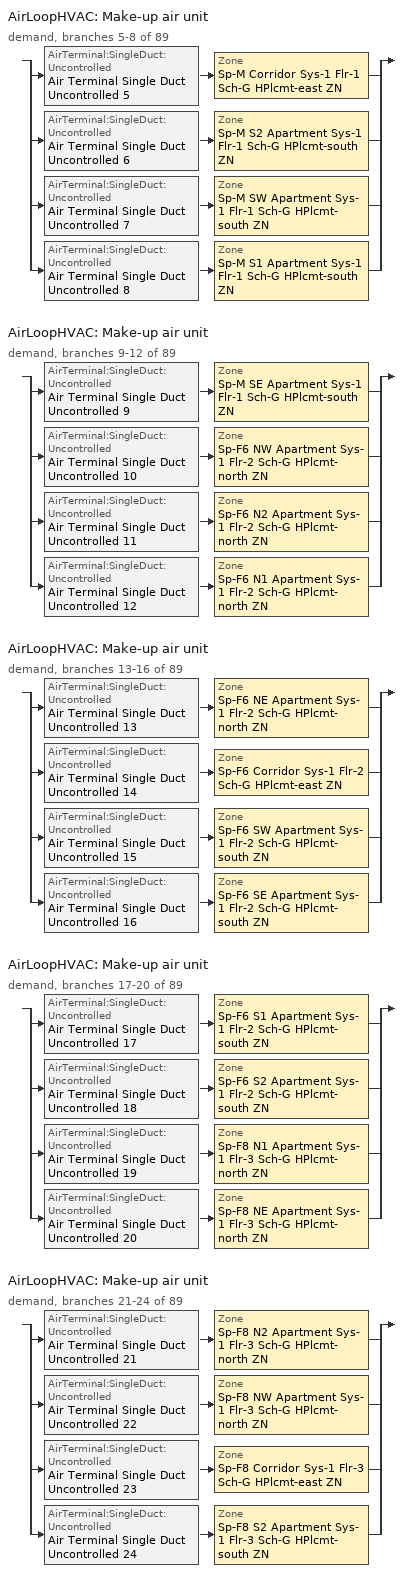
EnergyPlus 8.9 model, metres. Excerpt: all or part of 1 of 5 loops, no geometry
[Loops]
AirLoopHVAC 'Make-up air unit'
 demand, branches 5-8 of 89: split
  | AirTerminal:SingleDuct:Uncontrolled 'Air Terminal Single Duct Uncontrolled 5' > Zone 'Sp-M Corridor Sys-1 Flr-1 Sch-G HPlcmt-east ZN'
  | AirTerminal:SingleDuct:Uncontrolled 'Air Terminal Single Duct Uncontrolled 6' > Zone 'Sp-M S2 Apartment Sys-1 Flr-1 Sch-G HPlcmt-south ZN'
  | AirTerminal:SingleDuct:Uncontrolled 'Air Terminal Single Duct Uncontrolled 7' > Zone 'Sp-M SW Apartment Sys-1 Flr-1 Sch-G HPlcmt-south ZN'
  | AirTerminal:SingleDuct:Uncontrolled 'Air Terminal Single Duct Uncontrolled 8' > Zone 'Sp-M S1 Apartment Sys-1 Flr-1 Sch-G HPlcmt-south ZN'
AirLoopHVAC 'Make-up air unit'
 demand, branches 9-12 of 89: split
  | AirTerminal:SingleDuct:Uncontrolled 'Air Terminal Single Duct Uncontrolled 9' > Zone 'Sp-M SE Apartment Sys-1 Flr-1 Sch-G HPlcmt-south ZN'
  | AirTerminal:SingleDuct:Uncontrolled 'Air Terminal Single Duct Uncontrolled 10' > Zone 'Sp-F6 NW Apartment Sys-1 Flr-2 Sch-G HPlcmt-north ZN'
  | AirTerminal:SingleDuct:Uncontrolled 'Air Terminal Single Duct Uncontrolled 11' > Zone 'Sp-F6 N2 Apartment Sys-1 Flr-2 Sch-G HPlcmt-north ZN'
  | AirTerminal:SingleDuct:Uncontrolled 'Air Terminal Single Duct Uncontrolled 12' > Zone 'Sp-F6 N1 Apartment Sys-1 Flr-2 Sch-G HPlcmt-north ZN'
AirLoopHVAC 'Make-up air unit'
 demand, branches 13-16 of 89: split
  | AirTerminal:SingleDuct:Uncontrolled 'Air Terminal Single Duct Uncontrolled 13' > Zone 'Sp-F6 NE Apartment Sys-1 Flr-2 Sch-G HPlcmt-north ZN'
  | AirTerminal:SingleDuct:Uncontrolled 'Air Terminal Single Duct Uncontrolled 14' > Zone 'Sp-F6 Corridor Sys-1 Flr-2 Sch-G HPlcmt-east ZN'
  | AirTerminal:SingleDuct:Uncontrolled 'Air Terminal Single Duct Uncontrolled 15' > Zone 'Sp-F6 SW Apartment Sys-1 Flr-2 Sch-G HPlcmt-south ZN'
  | AirTerminal:SingleDuct:Uncontrolled 'Air Terminal Single Duct Uncontrolled 16' > Zone 'Sp-F6 SE Apartment Sys-1 Flr-2 Sch-G HPlcmt-south ZN'
AirLoopHVAC 'Make-up air unit'
 demand, branches 17-20 of 89: split
  | AirTerminal:SingleDuct:Uncontrolled 'Air Terminal Single Duct Uncontrolled 17' > Zone 'Sp-F6 S1 Apartment Sys-1 Flr-2 Sch-G HPlcmt-south ZN'
  | AirTerminal:SingleDuct:Uncontrolled 'Air Terminal Single Duct Uncontrolled 18' > Zone 'Sp-F6 S2 Apartment Sys-1 Flr-2 Sch-G HPlcmt-south ZN'
  | AirTerminal:SingleDuct:Uncontrolled 'Air Terminal Single Duct Uncontrolled 19' > Zone 'Sp-F8 N1 Apartment Sys-1 Flr-3 Sch-G HPlcmt-north ZN'
  | AirTerminal:SingleDuct:Uncontrolled 'Air Terminal Single Duct Uncontrolled 20' > Zone 'Sp-F8 NE Apartment Sys-1 Flr-3 Sch-G HPlcmt-north ZN'
AirLoopHVAC 'Make-up air unit'
 demand, branches 21-24 of 89: split
  | AirTerminal:SingleDuct:Uncontrolled 'Air Terminal Single Duct Uncontrolled 21' > Zone 'Sp-F8 N2 Apartment Sys-1 Flr-3 Sch-G HPlcmt-north ZN'
  | AirTerminal:SingleDuct:Uncontrolled 'Air Terminal Single Duct Uncontrolled 22' > Zone 'Sp-F8 NW Apartment Sys-1 Flr-3 Sch-G HPlcmt-north ZN'
  | AirTerminal:SingleDuct:Uncontrolled 'Air Terminal Single Duct Uncontrolled 23' > Zone 'Sp-F8 Corridor Sys-1 Flr-3 Sch-G HPlcmt-east ZN'
  | AirTerminal:SingleDuct:Uncontrolled 'Air Terminal Single Duct Uncontrolled 24' > Zone 'Sp-F8 S2 Apartment Sys-1 Flr-3 Sch-G HPlcmt-south ZN'
[ZoneControl:Thermostat] Control Object Type 1=ThermostatSetpoint:DualSetpoint
Name | Zone or ZoneList | Control Type Schedule | Control Name 1
Sp-F6 Corridor Sys-1 Flr-2 Sch-G HPlcmt-east ZN Thermostat | Sp-F6 Corridor Sys-1 Flr-2 Sch-G HPlcmt-east ZN | Sp-F6 Corridor Sys-1 Flr-2 Sch-G HPlcmt-east ZN Thermostat Schedule | Space Function Corr. < 2.4m wide-sch-G Thermostat 12
Sp-F6 N1 Apartment Sys-1 Flr-2 Sch-G HPlcmt-north ZN Thermostat | Sp-F6 N1 Apartment Sys-1 Flr-2 Sch-G HPlcmt-north ZN | Sp-F6 N1 Apartment Sys-1 Flr-2 Sch-G HPlcmt-north ZN Thermostat Schedule | Space Function Dwelling Unit(s) Thermostat 90
Sp-F6 N2 Apartment Sys-1 Flr-2 Sch-G HPlcmt-north ZN Thermostat | Sp-F6 N2 Apartment Sys-1 Flr-2 Sch-G HPlcmt-north ZN | Sp-F6 N2 Apartment Sys-1 Flr-2 Sch-G HPlcmt-north ZN Thermostat Schedule | Space Function Dwelling Unit(s) Thermostat 89
Sp-F6 NE Apartment Sys-1 Flr-2 Sch-G HPlcmt-north ZN Thermostat | Sp-F6 NE Apartment Sys-1 Flr-2 Sch-G HPlcmt-north ZN | Sp-F6 NE Apartment Sys-1 Flr-2 Sch-G HPlcmt-north ZN Thermostat Schedule | Space Function Dwelling Unit(s) Thermostat 91
Sp-F6 NW Apartment Sys-1 Flr-2 Sch-G HPlcmt-north ZN Thermostat | Sp-F6 NW Apartment Sys-1 Flr-2 Sch-G HPlcmt-north ZN | Sp-F6 NW Apartment Sys-1 Flr-2 Sch-G HPlcmt-north ZN Thermostat Schedule | Space Function Dwelling Unit(s) Thermostat 88
Sp-F6 S1 Apartment Sys-1 Flr-2 Sch-G HPlcmt-south ZN Thermostat | Sp-F6 S1 Apartment Sys-1 Flr-2 Sch-G HPlcmt-south ZN | Sp-F6 S1 Apartment Sys-1 Flr-2 Sch-G HPlcmt-south ZN Thermostat Schedule | Space Function Dwelling Unit(s) Thermostat 94
Sp-F6 S2 Apartment Sys-1 Flr-2 Sch-G HPlcmt-south ZN Thermostat | Sp-F6 S2 Apartment Sys-1 Flr-2 Sch-G HPlcmt-south ZN | Sp-F6 S2 Apartment Sys-1 Flr-2 Sch-G HPlcmt-south ZN Thermostat Schedule | Space Function Dwelling Unit(s) Thermostat 95
Sp-F6 SE Apartment Sys-1 Flr-2 Sch-G HPlcmt-south ZN Thermostat | Sp-F6 SE Apartment Sys-1 Flr-2 Sch-G HPlcmt-south ZN | Sp-F6 SE Apartment Sys-1 Flr-2 Sch-G HPlcmt-south ZN Thermostat Schedule | Space Function Dwelling Unit(s) Thermostat 93
Sp-F6 SW Apartment Sys-1 Flr-2 Sch-G HPlcmt-south ZN Thermostat | Sp-F6 SW Apartment Sys-1 Flr-2 Sch-G HPlcmt-south ZN | Sp-F6 SW Apartment Sys-1 Flr-2 Sch-G HPlcmt-south ZN Thermostat Schedule | Space Function Dwelling Unit(s) Thermostat 92
Sp-F8 Corridor Sys-1 Flr-3 Sch-G HPlcmt-east ZN Thermostat | Sp-F8 Corridor Sys-1 Flr-3 Sch-G HPlcmt-east ZN | Sp-F8 Corridor Sys-1 Flr-3 Sch-G HPlcmt-east ZN Thermostat Schedule | Space Function Corr. < 2.4m wide-sch-G Thermostat 13
Sp-F8 N1 Apartment Sys-1 Flr-3 Sch-G HPlcmt-north ZN Thermostat | Sp-F8 N1 Apartment Sys-1 Flr-3 Sch-G HPlcmt-north ZN | Sp-F8 N1 Apartment Sys-1 Flr-3 Sch-G HPlcmt-north ZN Thermostat Schedule | Space Function Dwelling Unit(s) Thermostat 96
Sp-F8 N2 Apartment Sys-1 Flr-3 Sch-G HPlcmt-north ZN Thermostat | Sp-F8 N2 Apartment Sys-1 Flr-3 Sch-G HPlcmt-north ZN | Sp-F8 N2 Apartment Sys-1 Flr-3 Sch-G HPlcmt-north ZN Thermostat Schedule | Space Function Dwelling Unit(s) Thermostat 98
Sp-F8 NE Apartment Sys-1 Flr-3 Sch-G HPlcmt-north ZN Thermostat | Sp-F8 NE Apartment Sys-1 Flr-3 Sch-G HPlcmt-north ZN | Sp-F8 NE Apartment Sys-1 Flr-3 Sch-G HPlcmt-north ZN Thermostat Schedule | Space Function Dwelling Unit(s) Thermostat 97
Sp-F8 NW Apartment Sys-1 Flr-3 Sch-G HPlcmt-north ZN Thermostat | Sp-F8 NW Apartment Sys-1 Flr-3 Sch-G HPlcmt-north ZN | Sp-F8 NW Apartment Sys-1 Flr-3 Sch-G HPlcmt-north ZN Thermostat Schedule | Space Function Dwelling Unit(s) Thermostat 99
Sp-F8 S2 Apartment Sys-1 Flr-3 Sch-G HPlcmt-south ZN Thermostat | Sp-F8 S2 Apartment Sys-1 Flr-3 Sch-G HPlcmt-south ZN | Sp-F8 S2 Apartment Sys-1 Flr-3 Sch-G HPlcmt-south ZN Thermostat Schedule | Space Function Dwelling Unit(s) Thermostat 100
Sp-M Corridor Sys-1 Flr-1 Sch-G HPlcmt-east ZN Thermostat | Sp-M Corridor Sys-1 Flr-1 Sch-G HPlcmt-east ZN | Sp-M Corridor Sys-1 Flr-1 Sch-G HPlcmt-east ZN Thermostat Schedule | Space Function Corr. < 2.4m wide-sch-G Thermostat 11
Sp-M S1 Apartment Sys-1 Flr-1 Sch-G HPlcmt-south ZN Thermostat | Sp-M S1 Apartment Sys-1 Flr-1 Sch-G HPlcmt-south ZN | Sp-M S1 Apartment Sys-1 Flr-1 Sch-G HPlcmt-south ZN Thermostat Schedule | Space Function Dwelling Unit(s) Thermostat 86
Sp-M S2 Apartment Sys-1 Flr-1 Sch-G HPlcmt-south ZN Thermostat | Sp-M S2 Apartment Sys-1 Flr-1 Sch-G HPlcmt-south ZN | Sp-M S2 Apartment Sys-1 Flr-1 Sch-G HPlcmt-south ZN Thermostat Schedule | Space Function Dwelling Unit(s) Thermostat 84
Sp-M SE Apartment Sys-1 Flr-1 Sch-G HPlcmt-south ZN Thermostat | Sp-M SE Apartment Sys-1 Flr-1 Sch-G HPlcmt-south ZN | Sp-M SE Apartment Sys-1 Flr-1 Sch-G HPlcmt-south ZN Thermostat Schedule | Space Function Dwelling Unit(s) Thermostat 87
Sp-M SW Apartment Sys-1 Flr-1 Sch-G HPlcmt-south ZN Thermostat | Sp-M SW Apartment Sys-1 Flr-1 Sch-G HPlcmt-south ZN | Sp-M SW Apartment Sys-1 Flr-1 Sch-G HPlcmt-south ZN Thermostat Schedule | Space Function Dwelling Unit(s) Thermostat 85
[ThermostatSetpoint:DualSetpoint] Heating Setpoint Temperature Schedule=NECB-G-Thermostat Setpoint-Heating; Cooling Setpoint Temperature Schedule=NECB-G-Thermostat Setpoint-Cooling
Space Function Corr. < 2.4m wide-sch-G Thermostat 12; Space Function Dwelling Unit(s) Thermostat 90; Space Function Dwelling Unit(s) Thermostat 89; Space Function Dwelling Unit(s) Thermostat 91; Space Function Dwelling Unit(s) Thermostat 88; Space Function Dwelling Unit(s) Thermostat 94; Space Function Dwelling Unit(s) Thermostat 95; Space Function Dwelling Unit(s) Thermostat 93; Space Function Dwelling Unit(s) Thermostat 92; Space Function Corr. < 2.4m wide-sch-G Thermostat 13; Space Function Dwelling Unit(s) Thermostat 96; Space Function Dwelling Unit(s) Thermostat 98; Space Function Dwelling Unit(s) Thermostat 97; Space Function Dwelling Unit(s) Thermostat 99; Space Function Dwelling Unit(s) Thermostat 100; Space Function Corr. < 2.4m wide-sch-G Thermostat 11; Space Function Dwelling Unit(s) Thermostat 86; Space Function Dwelling Unit(s) Thermostat 84; Space Function Dwelling Unit(s) Thermostat 87; Space Function Dwelling Unit(s) Thermostat 85
[ZoneHVAC:PackagedTerminalAirConditioner] Availability Schedule=Always On Discrete; Cooling Supply Air Flow Rate {m3/s}=Autosize; Heating Supply Air Flow Rate {m3/s}=Autosize; No Load Supply Air Flow Rate {m3/s}=Autosize; Cooling Outdoor Air Flow Rate {m3/s}=Autosize; Heating Outdoor Air Flow Rate {m3/s}=Autosize; No Load Outdoor Air Flow Rate {m3/s}=Autosize; Fan Placement=DrawThrough
Name | Supply Air Fan | Heating Coil | Cooling Coil
Sp-F6 Corridor Sys-1 Flr-2 Sch-G HPlcmt-east ZN PTAC | Fan Constant Volume 15 | Coil Heating Electric 15 | Coil Cooling DX Single Speed 15 6kBtu/hr 11.0EER
Sp-F6 N1 Apartment Sys-1 Flr-2 Sch-G HPlcmt-north ZN PTAC | Fan Constant Volume 13 | Coil Heating Electric 13 | Coil Cooling DX Single Speed 13 6kBtu/hr 11.0EER
Sp-F6 N2 Apartment Sys-1 Flr-2 Sch-G HPlcmt-north ZN PTAC | Fan Constant Volume 12 | Coil Heating Electric 12 | Coil Cooling DX Single Speed 12 6kBtu/hr 11.0EER
Sp-F6 NE Apartment Sys-1 Flr-2 Sch-G HPlcmt-north ZN PTAC | Fan Constant Volume 14 | Coil Heating Electric 14 | Coil Cooling DX Single Speed 14 9kBtu/hr 10.5EER
Sp-F6 NW Apartment Sys-1 Flr-2 Sch-G HPlcmt-north ZN PTAC | Fan Constant Volume 11 | Coil Heating Electric 11 | Coil Cooling DX Single Speed 11 11kBtu/hr 10.3EER
Sp-F6 S1 Apartment Sys-1 Flr-2 Sch-G HPlcmt-south ZN PTAC | Fan Constant Volume 18 | Coil Heating Electric 18 | Coil Cooling DX Single Speed 18 8kBtu/hr 10.9EER
Sp-F6 S2 Apartment Sys-1 Flr-2 Sch-G HPlcmt-south ZN PTAC | Fan Constant Volume 19 | Coil Heating Electric 19 | Coil Cooling DX Single Speed 19 8kBtu/hr 10.9EER
Sp-F6 SE Apartment Sys-1 Flr-2 Sch-G HPlcmt-south ZN PTAC | Fan Constant Volume 17 | Coil Heating Electric 17 | Coil Cooling DX Single Speed 17 10kBtu/hr 10.4EER
Sp-F6 SW Apartment Sys-1 Flr-2 Sch-G HPlcmt-south ZN PTAC | Fan Constant Volume 16 | Coil Heating Electric 16 | Coil Cooling DX Single Speed 16 12kBtu/hr 10.0EER
Sp-F8 Corridor Sys-1 Flr-3 Sch-G HPlcmt-east ZN PTAC | Fan Constant Volume 24 | Coil Heating Electric 24 | Coil Cooling DX Single Speed 24 6kBtu/hr 11.0EER
Sp-F8 N1 Apartment Sys-1 Flr-3 Sch-G HPlcmt-north ZN PTAC | Fan Constant Volume 20 | Coil Heating Electric 20 | Coil Cooling DX Single Speed 20 6kBtu/hr 11.0EER
Sp-F8 N2 Apartment Sys-1 Flr-3 Sch-G HPlcmt-north ZN PTAC | Fan Constant Volume 22 | Coil Heating Electric 22 | Coil Cooling DX Single Speed 22 6kBtu/hr 11.0EER
Sp-F8 NE Apartment Sys-1 Flr-3 Sch-G HPlcmt-north ZN PTAC | Fan Constant Volume 21 | Coil Heating Electric 21 | Coil Cooling DX Single Speed 21 9kBtu/hr 10.5EER
Sp-F8 NW Apartment Sys-1 Flr-3 Sch-G HPlcmt-north ZN PTAC | Fan Constant Volume 23 | Coil Heating Electric 23 | Coil Cooling DX Single Speed 23 11kBtu/hr 10.2EER
Sp-F8 S2 Apartment Sys-1 Flr-3 Sch-G HPlcmt-south ZN PTAC | Fan Constant Volume 25 | Coil Heating Electric 25 | Coil Cooling DX Single Speed 25 8kBtu/hr 10.9EER
Sp-M Corridor Sys-1 Flr-1 Sch-G HPlcmt-east ZN PTAC | Fan Constant Volume 6 | Coil Heating Electric 6 | Coil Cooling DX Single Speed 6 6kBtu/hr 11.0EER
Sp-M S1 Apartment Sys-1 Flr-1 Sch-G HPlcmt-south ZN PTAC | Fan Constant Volume 9 | Coil Heating Electric 9 | Coil Cooling DX Single Speed 9 8kBtu/hr 10.9EER
Sp-M S2 Apartment Sys-1 Flr-1 Sch-G HPlcmt-south ZN PTAC | Fan Constant Volume 7 | Coil Heating Electric 7 | Coil Cooling DX Single Speed 7 8kBtu/hr 10.9EER
Sp-M SE Apartment Sys-1 Flr-1 Sch-G HPlcmt-south ZN PTAC | Fan Constant Volume 10 | Coil Heating Electric 10 | Coil Cooling DX Single Speed 10 10kBtu/hr 10.4EER
Sp-M SW Apartment Sys-1 Flr-1 Sch-G HPlcmt-south ZN PTAC | Fan Constant Volume 8 | Coil Heating Electric 8 | Coil Cooling DX Single Speed 8 12kBtu/hr 10.0EER
[Fan:ConstantVolume] Availability Schedule=Always On Discrete; Fan Total Efficiency=0.39975; Pressure Rise {Pa}=640; Maximum Flow Rate {m3/s}=AutoSize; Motor Efficiency=0.615; Motor In Airstream Fraction=1
Fan Constant Volume 15; Fan Constant Volume 13; Fan Constant Volume 12; Fan Constant Volume 14; Fan Constant Volume 11; Fan Constant Volume 18; Fan Constant Volume 19; Fan Constant Volume 17; Fan Constant Volume 16; Fan Constant Volume 24; Fan Constant Volume 20; Fan Constant Volume 22; Fan Constant Volume 21; Fan Constant Volume 23; Fan Constant Volume 25; Fan Constant Volume 6; Fan Constant Volume 9; Fan Constant Volume 7; Fan Constant Volume 10; Fan Constant Volume 8
[Coil:Heating:Electric] Availability Schedule=ON_OFF_ALWAYS_OFF; Efficiency=1; Nominal Capacity {W}=Autosize
Coil Heating Electric 15; Coil Heating Electric 13; Coil Heating Electric 12; Coil Heating Electric 14; Coil Heating Electric 11; Coil Heating Electric 18; Coil Heating Electric 19; Coil Heating Electric 17; Coil Heating Electric 16; Coil Heating Electric 24; Coil Heating Electric 20; Coil Heating Electric 22; Coil Heating Electric 21; Coil Heating Electric 23; Coil Heating Electric 25; Coil Heating Electric 6; Coil Heating Electric 9; Coil Heating Electric 7; Coil Heating Electric 10; Coil Heating Electric 8
[Coil:Cooling:DX:SingleSpeed] Availability Schedule=Always On Discrete; Gross Rated Total Cooling Capacity {W}=Autosize; Gross Rated Sensible Heat Ratio=Autosize; Rated Air Flow Rate {m3/s}=Autosize; Rated Evaporator Fan Power Per Volume Flow Rate {W/(m3/s)}=773.3; Condenser Type=AirCooled; Evaporative Condenser Effectiveness=0; Evaporative Condenser Air Flow Rate {m3/s}=Autosize; Evaporative Condenser Pump Rated Power Consumption {W}=Autosize; Crankcase Heater Capacity {W}=0; Maximum Outdoor Dry-Bulb Temperature for Crankcase Heater Operation {C}=0; Basin Heater Capacity {W/K}=0; Basin Heater Setpoint Temperature {C}=10
Name | Gross Rated Cooling COP {W/W} | Total Cooling Capacity Function of Temperature Curve | Total Cooling Capacity Function of Flow Fraction Curve | Energy Input Ratio Function of Temperature Curve | Energy Input Ratio Function of Flow Fraction Curve | Part Load Fraction Correlation Curve
Coil Cooling DX Single Speed 15 6kBtu/hr 11.0EER | 3.72591 | DXCOOL-NECB2011-REF-CAPFT 6 | DXCOOL-NECB2011-REF-CAPFFLOW 6 | DXCOOL-NECB2011-REF-COOLEIRFT 6 | DXCOOL-NECB2011-REF-COOLEIRFFLOW 6 | DXCOOL-NECB2011-REF-COOLPLFFPLR 6
Coil Cooling DX Single Speed 13 6kBtu/hr 11.0EER | 3.726 | DXCOOL-NECB2011-REF-CAPFT 4 | DXCOOL-NECB2011-REF-CAPFFLOW 4 | DXCOOL-NECB2011-REF-COOLEIRFT 4 | DXCOOL-NECB2011-REF-COOLEIRFFLOW 4 | DXCOOL-NECB2011-REF-COOLPLFFPLR 4
Coil Cooling DX Single Speed 12 6kBtu/hr 11.0EER | 3.72602 | DXCOOL-NECB2011-REF-CAPFT 3 | DXCOOL-NECB2011-REF-CAPFFLOW 3 | DXCOOL-NECB2011-REF-COOLEIRFT 3 | DXCOOL-NECB2011-REF-COOLEIRFFLOW 3 | DXCOOL-NECB2011-REF-COOLPLFFPLR 3
Coil Cooling DX Single Speed 14 9kBtu/hr 10.5EER | 3.55524 | DXCOOL-NECB2011-REF-CAPFT 5 | DXCOOL-NECB2011-REF-CAPFFLOW 5 | DXCOOL-NECB2011-REF-COOLEIRFT 5 | DXCOOL-NECB2011-REF-COOLEIRFFLOW 5 | DXCOOL-NECB2011-REF-COOLPLFFPLR 5
Coil Cooling DX Single Speed 11 11kBtu/hr 10.3EER | 3.47584 | DXCOOL-NECB2011-REF-CAPFT 2 | DXCOOL-NECB2011-REF-CAPFFLOW 2 | DXCOOL-NECB2011-REF-COOLEIRFT 2 | DXCOOL-NECB2011-REF-COOLEIRFFLOW 2 | DXCOOL-NECB2011-REF-COOLPLFFPLR 2
Coil Cooling DX Single Speed 18 8kBtu/hr 10.9EER | 3.6823 | DXCOOL-NECB2011-REF-CAPFT 9 | DXCOOL-NECB2011-REF-CAPFFLOW 9 | DXCOOL-NECB2011-REF-COOLEIRFT 9 | DXCOOL-NECB2011-REF-COOLEIRFFLOW 9 | DXCOOL-NECB2011-REF-COOLPLFFPLR 9
Coil Cooling DX Single Speed 19 8kBtu/hr 10.9EER | 3.67756 | DXCOOL-NECB2011-REF-CAPFT 10 | DXCOOL-NECB2011-REF-CAPFFLOW 10 | DXCOOL-NECB2011-REF-COOLEIRFT 10 | DXCOOL-NECB2011-REF-COOLEIRFFLOW 10 | DXCOOL-NECB2011-REF-COOLPLFFPLR 10
Coil Cooling DX Single Speed 17 10kBtu/hr 10.4EER | 3.52256 | DXCOOL-NECB2011-REF-CAPFT 8 | DXCOOL-NECB2011-REF-CAPFFLOW 8 | DXCOOL-NECB2011-REF-COOLEIRFT 8 | DXCOOL-NECB2011-REF-COOLEIRFFLOW 8 | DXCOOL-NECB2011-REF-COOLPLFFPLR 8
Coil Cooling DX Single Speed 16 12kBtu/hr 10.0EER | 3.3885 | DXCOOL-NECB2011-REF-CAPFT 7 | DXCOOL-NECB2011-REF-CAPFFLOW 7 | DXCOOL-NECB2011-REF-COOLEIRFT 7 | DXCOOL-NECB2011-REF-COOLEIRFFLOW 7 | DXCOOL-NECB2011-REF-COOLPLFFPLR 7
Coil Cooling DX Single Speed 24 6kBtu/hr 11.0EER | 3.72592 | DXCOOL-NECB2011-REF-CAPFT 16 | DXCOOL-NECB2011-REF-CAPFFLOW 16 | DXCOOL-NECB2011-REF-COOLEIRFT 16 | DXCOOL-NECB2011-REF-COOLEIRFFLOW 16 | DXCOOL-NECB2011-REF-COOLPLFFPLR 16
Coil Cooling DX Single Speed 20 6kBtu/hr 11.0EER | 3.72619 | DXCOOL-NECB2011-REF-CAPFT 12 | DXCOOL-NECB2011-REF-CAPFFLOW 12 | DXCOOL-NECB2011-REF-COOLEIRFT 12 | DXCOOL-NECB2011-REF-COOLEIRFFLOW 12 | DXCOOL-NECB2011-REF-COOLPLFFPLR 12
Coil Cooling DX Single Speed 22 6kBtu/hr 11.0EER | 3.72621 | DXCOOL-NECB2011-REF-CAPFT 14 | DXCOOL-NECB2011-REF-CAPFFLOW 14 | DXCOOL-NECB2011-REF-COOLEIRFT 14 | DXCOOL-NECB2011-REF-COOLEIRFFLOW 14 | DXCOOL-NECB2011-REF-COOLPLFFPLR 14
Coil Cooling DX Single Speed 21 9kBtu/hr 10.5EER | 3.55638 | DXCOOL-NECB2011-REF-CAPFT 13 | DXCOOL-NECB2011-REF-CAPFFLOW 13 | DXCOOL-NECB2011-REF-COOLEIRFT 13 | DXCOOL-NECB2011-REF-COOLEIRFFLOW 13 | DXCOOL-NECB2011-REF-COOLPLFFPLR 13
Coil Cooling DX Single Speed 23 11kBtu/hr 10.2EER | 3.47232 | DXCOOL-NECB2011-REF-CAPFT 15 | DXCOOL-NECB2011-REF-CAPFFLOW 15 | DXCOOL-NECB2011-REF-COOLEIRFT 15 | DXCOOL-NECB2011-REF-COOLEIRFFLOW 15 | DXCOOL-NECB2011-REF-COOLPLFFPLR 15
Coil Cooling DX Single Speed 25 8kBtu/hr 10.9EER | 3.67578 | DXCOOL-NECB2011-REF-CAPFT 17 | DXCOOL-NECB2011-REF-CAPFFLOW 17 | DXCOOL-NECB2011-REF-COOLEIRFT 17 | DXCOOL-NECB2011-REF-COOLEIRFFLOW 17 | DXCOOL-NECB2011-REF-COOLPLFFPLR 17
Coil Cooling DX Single Speed 6 6kBtu/hr 11.0EER | 3.7259 | DXCOOL-NECB2011-REF-CAPFT 55 | DXCOOL-NECB2011-REF-CAPFFLOW 55 | DXCOOL-NECB2011-REF-COOLEIRFT 55 | DXCOOL-NECB2011-REF-COOLEIRFFLOW 55 | DXCOOL-NECB2011-REF-COOLPLFFPLR 55
Coil Cooling DX Single Speed 9 8kBtu/hr 10.9EER | 3.6835 | DXCOOL-NECB2011-REF-CAPFT 88 | DXCOOL-NECB2011-REF-CAPFFLOW 88 | DXCOOL-NECB2011-REF-COOLEIRFT 88 | DXCOOL-NECB2011-REF-COOLEIRFFLOW 88 | DXCOOL-NECB2011-REF-COOLPLFFPLR 88
Coil Cooling DX Single Speed 7 8kBtu/hr 10.9EER | 3.67876 | DXCOOL-NECB2011-REF-CAPFT 66 | DXCOOL-NECB2011-REF-CAPFFLOW 66 | DXCOOL-NECB2011-REF-COOLEIRFT 66 | DXCOOL-NECB2011-REF-COOLEIRFFLOW 66 | DXCOOL-NECB2011-REF-COOLPLFFPLR 66
Coil Cooling DX Single Speed 10 10kBtu/hr 10.4EER | 3.52208 | DXCOOL-NECB2011-REF-CAPFT 1 | DXCOOL-NECB2011-REF-CAPFFLOW 1 | DXCOOL-NECB2011-REF-COOLEIRFT 1 | DXCOOL-NECB2011-REF-COOLEIRFFLOW 1 | DXCOOL-NECB2011-REF-COOLPLFFPLR 1
Coil Cooling DX Single Speed 8 12kBtu/hr 10.0EER | 3.39039 | DXCOOL-NECB2011-REF-CAPFT 77 | DXCOOL-NECB2011-REF-CAPFFLOW 77 | DXCOOL-NECB2011-REF-COOLEIRFT 77 | DXCOOL-NECB2011-REF-COOLEIRFFLOW 77 | DXCOOL-NECB2011-REF-COOLPLFFPLR 77
[ZoneHVAC:Baseboard:Convective:Electric] Availability Schedule=Always On Discrete; Heating Design Capacity {W}=Autosize; Efficiency=1
Zone HVAC Baseboard Convective Electric 14; Zone HVAC Baseboard Convective Electric 12; Zone HVAC Baseboard Convective Electric 11; Zone HVAC Baseboard Convective Electric 13; Zone HVAC Baseboard Convective Electric 10; Zone HVAC Baseboard Convective Electric 17; Zone HVAC Baseboard Convective Electric 18; Zone HVAC Baseboard Convective Electric 16; Zone HVAC Baseboard Convective Electric 15; Zone HVAC Baseboard Convective Electric 23; Zone HVAC Baseboard Convective Electric 19; Zone HVAC Baseboard Convective Electric 21; Zone HVAC Baseboard Convective Electric 20; Zone HVAC Baseboard Convective Electric 22; Zone HVAC Baseboard Convective Electric 24; Zone HVAC Baseboard Convective Electric 5; Zone HVAC Baseboard Convective Electric 8; Zone HVAC Baseboard Convective Electric 6; Zone HVAC Baseboard Convective Electric 9; Zone HVAC Baseboard Convective Electric 7
[AirTerminal:SingleDuct:Uncontrolled] Availability Schedule=Always On Discrete; Maximum Air Flow Rate {m3/s}=AutoSize
Air Terminal Single Duct Uncontrolled 14; Air Terminal Single Duct Uncontrolled 12; Air Terminal Single Duct Uncontrolled 11; Air Terminal Single Duct Uncontrolled 13; Air Terminal Single Duct Uncontrolled 10; Air Terminal Single Duct Uncontrolled 17; Air Terminal Single Duct Uncontrolled 18; Air Terminal Single Duct Uncontrolled 16; Air Terminal Single Duct Uncontrolled 15; Air Terminal Single Duct Uncontrolled 23; Air Terminal Single Duct Uncontrolled 19; Air Terminal Single Duct Uncontrolled 21; Air Terminal Single Duct Uncontrolled 20; Air Terminal Single Duct Uncontrolled 22; Air Terminal Single Duct Uncontrolled 24; Air Terminal Single Duct Uncontrolled 5; Air Terminal Single Duct Uncontrolled 8; Air Terminal Single Duct Uncontrolled 6; Air Terminal Single Duct Uncontrolled 9; Air Terminal Single Duct Uncontrolled 7
[Zone equipment]
Sp-F6 Corridor Sys-1 Flr-2 Sch-G HPlcmt-east ZN: Sp-F6 Corridor Sys-1 Flr-2 Sch-G HPlcmt-east ZN PTAC, Zone HVAC Baseboard Convective Electric 14, Air Terminal Single Duct Uncontrolled 14
Sp-F6 N1 Apartment Sys-1 Flr-2 Sch-G HPlcmt-north ZN: Sp-F6 N1 Apartment Sys-1 Flr-2 Sch-G HPlcmt-north ZN PTAC, Zone HVAC Baseboard Convective Electric 12, Air Terminal Single Duct Uncontrolled 12
Sp-F6 N2 Apartment Sys-1 Flr-2 Sch-G HPlcmt-north ZN: Sp-F6 N2 Apartment Sys-1 Flr-2 Sch-G HPlcmt-north ZN PTAC, Zone HVAC Baseboard Convective Electric 11, Air Terminal Single Duct Uncontrolled 11
Sp-F6 NE Apartment Sys-1 Flr-2 Sch-G HPlcmt-north ZN: Sp-F6 NE Apartment Sys-1 Flr-2 Sch-G HPlcmt-north ZN PTAC, Zone HVAC Baseboard Convective Electric 13, Air Terminal Single Duct Uncontrolled 13
Sp-F6 NW Apartment Sys-1 Flr-2 Sch-G HPlcmt-north ZN: Sp-F6 NW Apartment Sys-1 Flr-2 Sch-G HPlcmt-north ZN PTAC, Zone HVAC Baseboard Convective Electric 10, Air Terminal Single Duct Uncontrolled 10
Sp-F6 S1 Apartment Sys-1 Flr-2 Sch-G HPlcmt-south ZN: Sp-F6 S1 Apartment Sys-1 Flr-2 Sch-G HPlcmt-south ZN PTAC, Zone HVAC Baseboard Convective Electric 17, Air Terminal Single Duct Uncontrolled 17
Sp-F6 S2 Apartment Sys-1 Flr-2 Sch-G HPlcmt-south ZN: Sp-F6 S2 Apartment Sys-1 Flr-2 Sch-G HPlcmt-south ZN PTAC, Zone HVAC Baseboard Convective Electric 18, Air Terminal Single Duct Uncontrolled 18
Sp-F6 SE Apartment Sys-1 Flr-2 Sch-G HPlcmt-south ZN: Sp-F6 SE Apartment Sys-1 Flr-2 Sch-G HPlcmt-south ZN PTAC, Zone HVAC Baseboard Convective Electric 16, Air Terminal Single Duct Uncontrolled 16
Sp-F6 SW Apartment Sys-1 Flr-2 Sch-G HPlcmt-south ZN: Sp-F6 SW Apartment Sys-1 Flr-2 Sch-G HPlcmt-south ZN PTAC, Zone HVAC Baseboard Convective Electric 15, Air Terminal Single Duct Uncontrolled 15
Sp-F8 Corridor Sys-1 Flr-3 Sch-G HPlcmt-east ZN: Sp-F8 Corridor Sys-1 Flr-3 Sch-G HPlcmt-east ZN PTAC, Zone HVAC Baseboard Convective Electric 23, Air Terminal Single Duct Uncontrolled 23
Sp-F8 N1 Apartment Sys-1 Flr-3 Sch-G HPlcmt-north ZN: Sp-F8 N1 Apartment Sys-1 Flr-3 Sch-G HPlcmt-north ZN PTAC, Zone HVAC Baseboard Convective Electric 19, Air Terminal Single Duct Uncontrolled 19
Sp-F8 N2 Apartment Sys-1 Flr-3 Sch-G HPlcmt-north ZN: Sp-F8 N2 Apartment Sys-1 Flr-3 Sch-G HPlcmt-north ZN PTAC, Zone HVAC Baseboard Convective Electric 21, Air Terminal Single Duct Uncontrolled 21
Sp-F8 NE Apartment Sys-1 Flr-3 Sch-G HPlcmt-north ZN: Sp-F8 NE Apartment Sys-1 Flr-3 Sch-G HPlcmt-north ZN PTAC, Zone HVAC Baseboard Convective Electric 20, Air Terminal Single Duct Uncontrolled 20
Sp-F8 NW Apartment Sys-1 Flr-3 Sch-G HPlcmt-north ZN: Sp-F8 NW Apartment Sys-1 Flr-3 Sch-G HPlcmt-north ZN PTAC, Zone HVAC Baseboard Convective Electric 22, Air Terminal Single Duct Uncontrolled 22
Sp-F8 S2 Apartment Sys-1 Flr-3 Sch-G HPlcmt-south ZN: Sp-F8 S2 Apartment Sys-1 Flr-3 Sch-G HPlcmt-south ZN PTAC, Zone HVAC Baseboard Convective Electric 24, Air Terminal Single Duct Uncontrolled 24
Sp-M Corridor Sys-1 Flr-1 Sch-G HPlcmt-east ZN: Sp-M Corridor Sys-1 Flr-1 Sch-G HPlcmt-east ZN PTAC, Zone HVAC Baseboard Convective Electric 5, Air Terminal Single Duct Uncontrolled 5
Sp-M S1 Apartment Sys-1 Flr-1 Sch-G HPlcmt-south ZN: Sp-M S1 Apartment Sys-1 Flr-1 Sch-G HPlcmt-south ZN PTAC, Zone HVAC Baseboard Convective Electric 8, Air Terminal Single Duct Uncontrolled 8
Sp-M S2 Apartment Sys-1 Flr-1 Sch-G HPlcmt-south ZN: Sp-M S2 Apartment Sys-1 Flr-1 Sch-G HPlcmt-south ZN PTAC, Zone HVAC Baseboard Convective Electric 6, Air Terminal Single Duct Uncontrolled 6
Sp-M SE Apartment Sys-1 Flr-1 Sch-G HPlcmt-south ZN: Sp-M SE Apartment Sys-1 Flr-1 Sch-G HPlcmt-south ZN PTAC, Zone HVAC Baseboard Convective Electric 9, Air Terminal Single Duct Uncontrolled 9
Sp-M SW Apartment Sys-1 Flr-1 Sch-G HPlcmt-south ZN: Sp-M SW Apartment Sys-1 Flr-1 Sch-G HPlcmt-south ZN PTAC, Zone HVAC Baseboard Convective Electric 7, Air Terminal Single Duct Uncontrolled 7
[Sizing:Zone] Zone Cooling Design Supply Air Temperature Input Method=SupplyAirTemperature; Zone Cooling Design Supply Air Temperature {C}=13; Zone Cooling Design Supply Air Temperature Difference {deltaC}=11.11; Zone Heating Design Supply Air Temperature Input Method=SupplyAirTemperature; Zone Heating Design Supply Air Temperature {C}=43; Zone Heating Design Supply Air Temperature Difference {deltaC}=11.11; Zone Cooling Design Supply Air Humidity Ratio {kgWater/kgDryAir}=0.0085; Zone Heating Design Supply Air Humidity Ratio {kgWater/kgDryAir}=0.008; Zone Heating Sizing Factor=1.3; Zone Cooling Sizing Factor=1.1; Cooling Design Air Flow Method=DesignDay; Cooling Design Air Flow Rate {m3/s}=0; Cooling Minimum Air Flow per Zone Floor Area {m3/s-m2}=0.000762; Cooling Minimum Air Flow {m3/s}=0; Cooling Minimum Air Flow Fraction=0; Heating Design Air Flow Method=DesignDay; Heating Design Air Flow Rate {m3/s}=0; Heating Maximum Air Flow per Zone Floor Area {m3/s-m2}=0.002032; Heating Maximum Air Flow {m3/s}=0.141576; Heating Maximum Air Flow Fraction=0.3; Account for Dedicated Outdoor Air System=No
Name | Design Specification Outdoor Air Object | Design Specification Zone Air Distribution Object
Sp-F6 Corridor Sys-1 Flr-2 Sch-G HPlcmt-east ZN | Space Function Corr. < 2.4m wide-sch-G Ventilation | Sp-F6 Corridor Sys-1 Flr-2 Sch-G HPlcmt-east ZN Design Spec Zone Air Dist
Sp-F6 N1 Apartment Sys-1 Flr-2 Sch-G HPlcmt-north ZN | Space Function Dwelling Unit(s) Ventilation | Sp-F6 N1 Apartment Sys-1 Flr-2 Sch-G HPlcmt-north ZN Design Spec Zone Air Dist
Sp-F6 N2 Apartment Sys-1 Flr-2 Sch-G HPlcmt-north ZN | Space Function Dwelling Unit(s) Ventilation | Sp-F6 N2 Apartment Sys-1 Flr-2 Sch-G HPlcmt-north ZN Design Spec Zone Air Dist
Sp-F6 NE Apartment Sys-1 Flr-2 Sch-G HPlcmt-north ZN | Space Function Dwelling Unit(s) Ventilation | Sp-F6 NE Apartment Sys-1 Flr-2 Sch-G HPlcmt-north ZN Design Spec Zone Air Dist
Sp-F6 NW Apartment Sys-1 Flr-2 Sch-G HPlcmt-north ZN | Space Function Dwelling Unit(s) Ventilation | Sp-F6 NW Apartment Sys-1 Flr-2 Sch-G HPlcmt-north ZN Design Spec Zone Air Dist
Sp-F6 S1 Apartment Sys-1 Flr-2 Sch-G HPlcmt-south ZN | Space Function Dwelling Unit(s) Ventilation | Sp-F6 S1 Apartment Sys-1 Flr-2 Sch-G HPlcmt-south ZN Design Spec Zone Air Dist
Sp-F6 S2 Apartment Sys-1 Flr-2 Sch-G HPlcmt-south ZN | Space Function Dwelling Unit(s) Ventilation | Sp-F6 S2 Apartment Sys-1 Flr-2 Sch-G HPlcmt-south ZN Design Spec Zone Air Dist
Sp-F6 SE Apartment Sys-1 Flr-2 Sch-G HPlcmt-south ZN | Space Function Dwelling Unit(s) Ventilation | Sp-F6 SE Apartment Sys-1 Flr-2 Sch-G HPlcmt-south ZN Design Spec Zone Air Dist
Sp-F6 SW Apartment Sys-1 Flr-2 Sch-G HPlcmt-south ZN | Space Function Dwelling Unit(s) Ventilation | Sp-F6 SW Apartment Sys-1 Flr-2 Sch-G HPlcmt-south ZN Design Spec Zone Air Dist
Sp-F8 Corridor Sys-1 Flr-3 Sch-G HPlcmt-east ZN | Space Function Corr. < 2.4m wide-sch-G Ventilation | Sp-F8 Corridor Sys-1 Flr-3 Sch-G HPlcmt-east ZN Design Spec Zone Air Dist
Sp-F8 N1 Apartment Sys-1 Flr-3 Sch-G HPlcmt-north ZN | Space Function Dwelling Unit(s) Ventilation | Sp-F8 N1 Apartment Sys-1 Flr-3 Sch-G HPlcmt-north ZN Design Spec Zone Air Dist
Sp-F8 N2 Apartment Sys-1 Flr-3 Sch-G HPlcmt-north ZN | Space Function Dwelling Unit(s) Ventilation | Sp-F8 N2 Apartment Sys-1 Flr-3 Sch-G HPlcmt-north ZN Design Spec Zone Air Dist
Sp-F8 NE Apartment Sys-1 Flr-3 Sch-G HPlcmt-north ZN | Space Function Dwelling Unit(s) Ventilation | Sp-F8 NE Apartment Sys-1 Flr-3 Sch-G HPlcmt-north ZN Design Spec Zone Air Dist
Sp-F8 NW Apartment Sys-1 Flr-3 Sch-G HPlcmt-north ZN | Space Function Dwelling Unit(s) Ventilation | Sp-F8 NW Apartment Sys-1 Flr-3 Sch-G HPlcmt-north ZN Design Spec Zone Air Dist
Sp-F8 S2 Apartment Sys-1 Flr-3 Sch-G HPlcmt-south ZN | Space Function Dwelling Unit(s) Ventilation | Sp-F8 S2 Apartment Sys-1 Flr-3 Sch-G HPlcmt-south ZN Design Spec Zone Air Dist
Sp-M Corridor Sys-1 Flr-1 Sch-G HPlcmt-east ZN | Space Function Corr. < 2.4m wide-sch-G Ventilation | Sp-M Corridor Sys-1 Flr-1 Sch-G HPlcmt-east ZN Design Spec Zone Air Dist
Sp-M S1 Apartment Sys-1 Flr-1 Sch-G HPlcmt-south ZN | Space Function Dwelling Unit(s) Ventilation | Sp-M S1 Apartment Sys-1 Flr-1 Sch-G HPlcmt-south ZN Design Spec Zone Air Dist
Sp-M S2 Apartment Sys-1 Flr-1 Sch-G HPlcmt-south ZN | Space Function Dwelling Unit(s) Ventilation | Sp-M S2 Apartment Sys-1 Flr-1 Sch-G HPlcmt-south ZN Design Spec Zone Air Dist
Sp-M SE Apartment Sys-1 Flr-1 Sch-G HPlcmt-south ZN | Space Function Dwelling Unit(s) Ventilation | Sp-M SE Apartment Sys-1 Flr-1 Sch-G HPlcmt-south ZN Design Spec Zone Air Dist
Sp-M SW Apartment Sys-1 Flr-1 Sch-G HPlcmt-south ZN | Space Function Dwelling Unit(s) Ventilation | Sp-M SW Apartment Sys-1 Flr-1 Sch-G HPlcmt-south ZN Design Spec Zone Air Dist
[DesignSpecification:ZoneAirDistribution] Zone Air Distribution Effectiveness in Cooling Mode=1; Zone Air Distribution Effectiveness in Heating Mode=1
Sp-F6 Corridor Sys-1 Flr-2 Sch-G HPlcmt-east ZN Design Spec Zone Air Dist; Sp-F6 N1 Apartment Sys-1 Flr-2 Sch-G HPlcmt-north ZN Design Spec Zone Air Dist; Sp-F6 N2 Apartment Sys-1 Flr-2 Sch-G HPlcmt-north ZN Design Spec Zone Air Dist; Sp-F6 NE Apartment Sys-1 Flr-2 Sch-G HPlcmt-north ZN Design Spec Zone Air Dist; Sp-F6 NW Apartment Sys-1 Flr-2 Sch-G HPlcmt-north ZN Design Spec Zone Air Dist; Sp-F6 S1 Apartment Sys-1 Flr-2 Sch-G HPlcmt-south ZN Design Spec Zone Air Dist; Sp-F6 S2 Apartment Sys-1 Flr-2 Sch-G HPlcmt-south ZN Design Spec Zone Air Dist; Sp-F6 SE Apartment Sys-1 Flr-2 Sch-G HPlcmt-south ZN Design Spec Zone Air Dist; Sp-F6 SW Apartment Sys-1 Flr-2 Sch-G HPlcmt-south ZN Design Spec Zone Air Dist; Sp-F8 Corridor Sys-1 Flr-3 Sch-G HPlcmt-east ZN Design Spec Zone Air Dist; Sp-F8 N1 Apartment Sys-1 Flr-3 Sch-G HPlcmt-north ZN Design Spec Zone Air Dist; Sp-F8 N2 Apartment Sys-1 Flr-3 Sch-G HPlcmt-north ZN Design Spec Zone Air Dist; Sp-F8 NE Apartment Sys-1 Flr-3 Sch-G HPlcmt-north ZN Design Spec Zone Air Dist; Sp-F8 NW Apartment Sys-1 Flr-3 Sch-G HPlcmt-north ZN Design Spec Zone Air Dist; Sp-F8 S2 Apartment Sys-1 Flr-3 Sch-G HPlcmt-south ZN Design Spec Zone Air Dist; Sp-M Corridor Sys-1 Flr-1 Sch-G HPlcmt-east ZN Design Spec Zone Air Dist; Sp-M S1 Apartment Sys-1 Flr-1 Sch-G HPlcmt-south ZN Design Spec Zone Air Dist; Sp-M S2 Apartment Sys-1 Flr-1 Sch-G HPlcmt-south ZN Design Spec Zone Air Dist; Sp-M SE Apartment Sys-1 Flr-1 Sch-G HPlcmt-south ZN Design Spec Zone Air Dist; Sp-M SW Apartment Sys-1 Flr-1 Sch-G HPlcmt-south ZN Design Spec Zone Air Dist
[DesignSpecification:OutdoorAir] Outdoor Air Method=Sum; Outdoor Air Flow per Person {m3/s-person}=0; Outdoor Air Flow per Zone {m3/s}=0; Outdoor Air Flow Air Changes per Hour {1/hr}=0
Name | Outdoor Air Flow per Zone Floor Area {m3/s-m2}
Space Function Corr. < 2.4m wide-sch-G Ventilation | 0.0003048
Space Function Dwelling Unit(s) Ventilation | 0.00034544
[Schedule:Compact]
Sp-F6 Corridor Sys-1 Flr-2 Sch-G HPlcmt-east ZN Thermostat Schedule; Sp-F6 N1 Apartment Sys-1 Flr-2 Sch-G HPlcmt-north ZN Thermostat Schedule; Sp-F6 N2 Apartment Sys-1 Flr-2 Sch-G HPlcmt-north ZN Thermostat Schedule; Sp-F6 NE Apartment Sys-1 Flr-2 Sch-G HPlcmt-north ZN Thermostat Schedule; Sp-F6 NW Apartment Sys-1 Flr-2 Sch-G HPlcmt-north ZN Thermostat Schedule; Sp-F6 S1 Apartment Sys-1 Flr-2 Sch-G HPlcmt-south ZN Thermostat Schedule; Sp-F6 S2 Apartment Sys-1 Flr-2 Sch-G HPlcmt-south ZN Thermostat Schedule; Sp-F6 SE Apartment Sys-1 Flr-2 Sch-G HPlcmt-south ZN Thermostat Schedule; Sp-F6 SW Apartment Sys-1 Flr-2 Sch-G HPlcmt-south ZN Thermostat Schedule; Sp-F8 Corridor Sys-1 Flr-3 Sch-G HPlcmt-east ZN Thermostat Schedule; Sp-F8 N1 Apartment Sys-1 Flr-3 Sch-G HPlcmt-north ZN Thermostat Schedule; Sp-F8 N2 Apartment Sys-1 Flr-3 Sch-G HPlcmt-north ZN Thermostat Schedule; Sp-F8 NE Apartment Sys-1 Flr-3 Sch-G HPlcmt-north ZN Thermostat Schedule; Sp-F8 NW Apartment Sys-1 Flr-3 Sch-G HPlcmt-north ZN Thermostat Schedule; Sp-F8 S2 Apartment Sys-1 Flr-3 Sch-G HPlcmt-south ZN Thermostat Schedule; Sp-M Corridor Sys-1 Flr-1 Sch-G HPlcmt-east ZN Thermostat Schedule; Sp-M S1 Apartment Sys-1 Flr-1 Sch-G HPlcmt-south ZN Thermostat Schedule; Sp-M S2 Apartment Sys-1 Flr-1 Sch-G HPlcmt-south ZN Thermostat Schedule; Sp-M SE Apartment Sys-1 Flr-1 Sch-G HPlcmt-south ZN Thermostat Schedule; Sp-M SW Apartment Sys-1 Flr-1 Sch-G HPlcmt-south ZN Thermostat Schedule: Through: 12/31, For: AllDays, Until: 24:00, 4
[Schedule:Day:Interval]
NECB-G-Thermostat Setpoint-Heating Sun|Hol Day; NECB-G-Thermostat Setpoint-Heating Default|Wkdy Day; NECB-G-Thermostat Setpoint-Heating Sat Day; NECB-G-Thermostat Setpoint-Heating Default: No, 01:00, 22, 07:00, 18, 08:00, 20, 24:00, 22
NECB-G-Thermostat Setpoint-Cooling Sun|Hol Day; NECB-G-Thermostat Setpoint-Cooling Default|Wkdy Day; NECB-G-Thermostat Setpoint-Cooling Sat Day; NECB-G-Thermostat Setpoint-Cooling Default: No, 24:00, 24
sunON_OFF_ALWAYS_OFF 1; wkdON_OFF_ALWAYS_OFF 1; satON_OFF_ALWAYS_OFF 1; Schedule Day 3: No, 01:00, 0, 02:00, 0, 03:00, 0, 04:00, 0, 05:00, 0, 06:00, 0, 07:00, 0, 08:00, 0, 09:00, 0, 10:00, 0, 11:00, 0, 12:00, 0, 13:00, 0, 14:00, 0, 15:00, 0, 16:00, 0, 17:00, 0, 18:00, 0, 19:00, 0, 20:00, 0, 21:00, 0, 22:00, 0, 23:00, 0, 24:00, 0
[Schedule:Week:Daily]
Schedule:Week:Daily {74ce7b08-41ea-43a0-8272-47ef56432af7}: NECB-G-Thermostat Setpoint-Heating Sun|Hol Day, NECB-G-Thermostat Setpoint-Heating Default|Wkdy Day, NECB-G-Thermostat Setpoint-Heating Default|Wkdy Day, NECB-G-Thermostat Setpoint-Heating Default|Wkdy Day, NECB-G-Thermostat Setpoint-Heating Default|Wkdy Day, NECB-G-Thermostat Setpoint-Heating Default|Wkdy Day, NECB-G-Thermostat Setpoint-Heating Sat Day, NECB-G-Thermostat Setpoint-Heating Default, NECB-G-Thermostat Setpoint-Heating Default, NECB-G-Thermostat Setpoint-Heating Default, NECB-G-Thermostat Setpoint-Heating Default, NECB-G-Thermostat Setpoint-Heating Default
Schedule:Week:Daily {67ff2467-c36d-4b6f-9e56-3bb8ecb9f330}: NECB-G-Thermostat Setpoint-Cooling Sun|Hol Day, NECB-G-Thermostat Setpoint-Cooling Default|Wkdy Day, NECB-G-Thermostat Setpoint-Cooling Default|Wkdy Day, NECB-G-Thermostat Setpoint-Cooling Default|Wkdy Day, NECB-G-Thermostat Setpoint-Cooling Default|Wkdy Day, NECB-G-Thermostat Setpoint-Cooling Default|Wkdy Day, NECB-G-Thermostat Setpoint-Cooling Sat Day, NECB-G-Thermostat Setpoint-Cooling Default, NECB-G-Thermostat Setpoint-Cooling Default, NECB-G-Thermostat Setpoint-Cooling Default, NECB-G-Thermostat Setpoint-Cooling Default, NECB-G-Thermostat Setpoint-Cooling Default
Schedule:Week:Daily {f88aaff7-71f7-42b3-b069-0dca71f6f01d}: sunON_OFF_ALWAYS_OFF 1, wkdON_OFF_ALWAYS_OFF 1, wkdON_OFF_ALWAYS_OFF 1, wkdON_OFF_ALWAYS_OFF 1, wkdON_OFF_ALWAYS_OFF 1, wkdON_OFF_ALWAYS_OFF 1, satON_OFF_ALWAYS_OFF 1, Schedule Day 3, Schedule Day 3, Schedule Day 3, Schedule Day 3, Schedule Day 3
[Schedule:Year]
NECB-G-Thermostat Setpoint-Heating: Schedule:Week:Daily {74ce7b08-41ea-43a0-8272-47ef56432af7}, 1, 1, 12, 31
NECB-G-Thermostat Setpoint-Cooling: Schedule:Week:Daily {67ff2467-c36d-4b6f-9e56-3bb8ecb9f330}, 1, 1, 12, 31
ON_OFF_ALWAYS_OFF: Schedule:Week:Daily {f88aaff7-71f7-42b3-b069-0dca71f6f01d}, 1, 1, 12, 31
[Schedule:Constant]
Always On Discrete: Hourly Value=1
[Curve:Biquadratic] Minimum Value of x {BasedOnField A2}=13; Maximum Value of x {BasedOnField A2}=24; Minimum Value of y {BasedOnField A3}=24; Maximum Value of y {BasedOnField A3}=46
Name | Coefficient1 Constant | Coefficient2 x | Coefficient3 x**2 | Coefficient4 y | Coefficient5 y**2 | Coefficient6 x*y
DXCOOL-NECB2011-REF-CAPFT 6; DXCOOL-NECB2011-REF-CAPFT 4; DXCOOL-NECB2011-REF-CAPFT 3; DXCOOL-NECB2011-REF-CAPFT 5; DXCOOL-NECB2011-REF-CAPFT 2; DXCOOL-NECB2011-REF-CAPFT 9; DXCOOL-NECB2011-REF-CAPFT 10; DXCOOL-NECB2011-REF-CAPFT 8; DXCOOL-NECB2011-REF-CAPFT 7; DXCOOL-NECB2011-REF-CAPFT 16; DXCOOL-NECB2011-REF-CAPFT 12; DXCOOL-NECB2011-REF-CAPFT 14; DXCOOL-NECB2011-REF-CAPFT 13; DXCOOL-NECB2011-REF-CAPFT 15; DXCOOL-NECB2011-REF-CAPFT 17; DXCOOL-NECB2011-REF-CAPFT 55; DXCOOL-NECB2011-REF-CAPFT 88; DXCOOL-NECB2011-REF-CAPFT 66; DXCOOL-NECB2011-REF-CAPFT 1; DXCOOL-NECB2011-REF-CAPFT 77 | 0.867905 | 0.0142459 | 0.00055436 | -0.0075575 | 3.3e-005 | -0.0001918
DXCOOL-NECB2011-REF-COOLEIRFT 6; DXCOOL-NECB2011-REF-COOLEIRFT 4; DXCOOL-NECB2011-REF-COOLEIRFT 3; DXCOOL-NECB2011-REF-COOLEIRFT 5; DXCOOL-NECB2011-REF-COOLEIRFT 2; DXCOOL-NECB2011-REF-COOLEIRFT 9; DXCOOL-NECB2011-REF-COOLEIRFT 10; DXCOOL-NECB2011-REF-COOLEIRFT 8; DXCOOL-NECB2011-REF-COOLEIRFT 7; DXCOOL-NECB2011-REF-COOLEIRFT 16; DXCOOL-NECB2011-REF-COOLEIRFT 12; DXCOOL-NECB2011-REF-COOLEIRFT 14; DXCOOL-NECB2011-REF-COOLEIRFT 13; DXCOOL-NECB2011-REF-COOLEIRFT 15; DXCOOL-NECB2011-REF-COOLEIRFT 17; DXCOOL-NECB2011-REF-COOLEIRFT 55; DXCOOL-NECB2011-REF-COOLEIRFT 88; DXCOOL-NECB2011-REF-COOLEIRFT 66; DXCOOL-NECB2011-REF-COOLEIRFT 1; DXCOOL-NECB2011-REF-COOLEIRFT 77 | 0.116936 | 0.0284933 | -0.0004112 | 0.0214108 | 0.00016103 | -0.0006791
[Curve:Quadratic] Coefficient1 Constant=1; Coefficient2 x=0; Coefficient3 x**2=0; Minimum Value of x {BasedOnField A2}=0; Maximum Value of x {BasedOnField A2}=1
DXCOOL-NECB2011-REF-CAPFFLOW 6; DXCOOL-NECB2011-REF-COOLEIRFFLOW 6; DXCOOL-NECB2011-REF-CAPFFLOW 4; DXCOOL-NECB2011-REF-COOLEIRFFLOW 4; DXCOOL-NECB2011-REF-CAPFFLOW 3; DXCOOL-NECB2011-REF-COOLEIRFFLOW 3; DXCOOL-NECB2011-REF-CAPFFLOW 5; DXCOOL-NECB2011-REF-COOLEIRFFLOW 5; DXCOOL-NECB2011-REF-CAPFFLOW 2; DXCOOL-NECB2011-REF-COOLEIRFFLOW 2; DXCOOL-NECB2011-REF-CAPFFLOW 9; DXCOOL-NECB2011-REF-COOLEIRFFLOW 9; DXCOOL-NECB2011-REF-CAPFFLOW 10; DXCOOL-NECB2011-REF-COOLEIRFFLOW 10; DXCOOL-NECB2011-REF-CAPFFLOW 8; DXCOOL-NECB2011-REF-COOLEIRFFLOW 8; DXCOOL-NECB2011-REF-CAPFFLOW 7; DXCOOL-NECB2011-REF-COOLEIRFFLOW 7; DXCOOL-NECB2011-REF-CAPFFLOW 16; DXCOOL-NECB2011-REF-COOLEIRFFLOW 16; DXCOOL-NECB2011-REF-CAPFFLOW 12; DXCOOL-NECB2011-REF-COOLEIRFFLOW 12; DXCOOL-NECB2011-REF-CAPFFLOW 14; DXCOOL-NECB2011-REF-COOLEIRFFLOW 14; DXCOOL-NECB2011-REF-CAPFFLOW 13; DXCOOL-NECB2011-REF-COOLEIRFFLOW 13; DXCOOL-NECB2011-REF-CAPFFLOW 15; DXCOOL-NECB2011-REF-COOLEIRFFLOW 15; DXCOOL-NECB2011-REF-CAPFFLOW 17; DXCOOL-NECB2011-REF-COOLEIRFFLOW 17; DXCOOL-NECB2011-REF-CAPFFLOW 55; DXCOOL-NECB2011-REF-COOLEIRFFLOW 55; DXCOOL-NECB2011-REF-CAPFFLOW 88; DXCOOL-NECB2011-REF-COOLEIRFFLOW 88; DXCOOL-NECB2011-REF-CAPFFLOW 66; DXCOOL-NECB2011-REF-COOLEIRFFLOW 66; DXCOOL-NECB2011-REF-CAPFFLOW 1; DXCOOL-NECB2011-REF-COOLEIRFFLOW 1; DXCOOL-NECB2011-REF-CAPFFLOW 77; DXCOOL-NECB2011-REF-COOLEIRFFLOW 77
[Curve:Cubic] Coefficient1 Constant=0.0277; Coefficient2 x=4.9151; Coefficient3 x**2=-8.184; Coefficient4 x**3=4.2702; Minimum Value of x {BasedOnField A2}=0.7; Maximum Value of x {BasedOnField A2}=1
DXCOOL-NECB2011-REF-COOLPLFFPLR 6; DXCOOL-NECB2011-REF-COOLPLFFPLR 4; DXCOOL-NECB2011-REF-COOLPLFFPLR 3; DXCOOL-NECB2011-REF-COOLPLFFPLR 5; DXCOOL-NECB2011-REF-COOLPLFFPLR 2; DXCOOL-NECB2011-REF-COOLPLFFPLR 9; DXCOOL-NECB2011-REF-COOLPLFFPLR 10; DXCOOL-NECB2011-REF-COOLPLFFPLR 8; DXCOOL-NECB2011-REF-COOLPLFFPLR 7; DXCOOL-NECB2011-REF-COOLPLFFPLR 16; DXCOOL-NECB2011-REF-COOLPLFFPLR 12; DXCOOL-NECB2011-REF-COOLPLFFPLR 14; DXCOOL-NECB2011-REF-COOLPLFFPLR 13; DXCOOL-NECB2011-REF-COOLPLFFPLR 15; DXCOOL-NECB2011-REF-COOLPLFFPLR 17; DXCOOL-NECB2011-REF-COOLPLFFPLR 55; DXCOOL-NECB2011-REF-COOLPLFFPLR 88; DXCOOL-NECB2011-REF-COOLPLFFPLR 66; DXCOOL-NECB2011-REF-COOLPLFFPLR 1; DXCOOL-NECB2011-REF-COOLPLFFPLR 77
